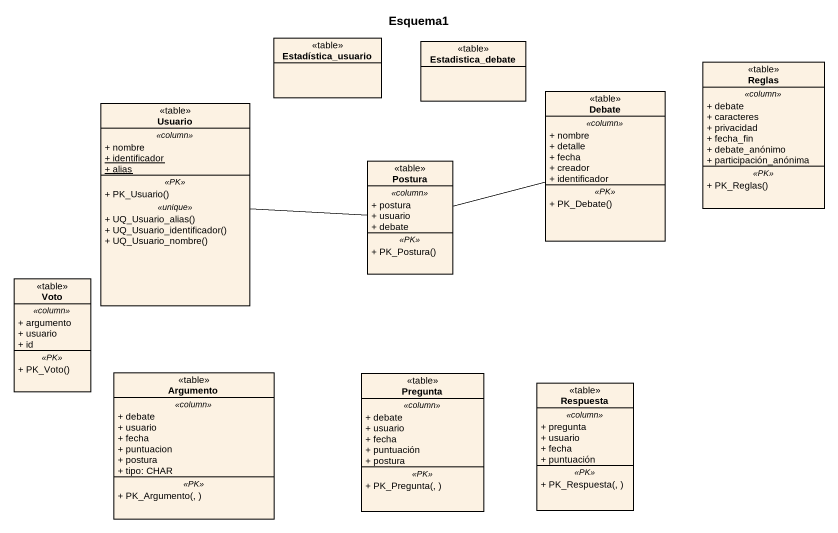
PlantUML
@startuml
title Esquema1
hide circle
hide empty members
skinparam classAttributeIconSize 0
class Estadística_usuario <<table>>
class Estadistica_debate <<table>>
class Reglas <<table>> {
  .. <<column>> ..
  + debate
  + caracteres
  + privacidad
  + fecha_fin
  + debate_anónimo
  + participación_anónima
  .. <<PK>> ..
  + PK_Reglas()
}
class Usuario <<table>> {
  .. <<column>> ..
  + nombre
  {static} + identificador
  {static} + alias
  .. <<PK>> ..
  + PK_Usuario()
  .. <<unique>> ..
  + UQ_Usuario_alias()
  + UQ_Usuario_identificador()
  + UQ_Usuario_nombre()
}
class Debate <<table>> {
  .. <<column>> ..
  + nombre
  + detalle
  + fecha
  + creador
  + identificador
  .. <<PK>> ..
  + PK_Debate()
}
class Postura <<table>> {
  .. <<column>> ..
  + postura
  + usuario
  + debate
  .. <<PK>> ..
  + PK_Postura()
}
class Voto <<table>> {
  .. <<column>> ..
  + argumento
  + usuario
  + id
  .. <<PK>> ..
  + PK_Voto()
}
class Argumento <<table>> {
  .. <<column>> ..
  + debate
  + usuario
  + fecha
  + puntuacion
  + postura
  + tipo: CHAR
  .. <<PK>> ..
  + PK_Argumento(, )
}
class Pregunta <<table>> {
  .. <<column>> ..
  + debate
  + usuario
  + fecha
  + puntuación
  + postura
  .. <<PK>> ..
  + PK_Pregunta(, )
}
class Respuesta <<table>> {
  .. <<column>> ..
  + pregunta
  + usuario
  + fecha
  + puntuación
  .. <<PK>> ..
  + PK_Respuesta(, )
}
Debate -left- Postura
Postura -left- Usuario
@enduml
